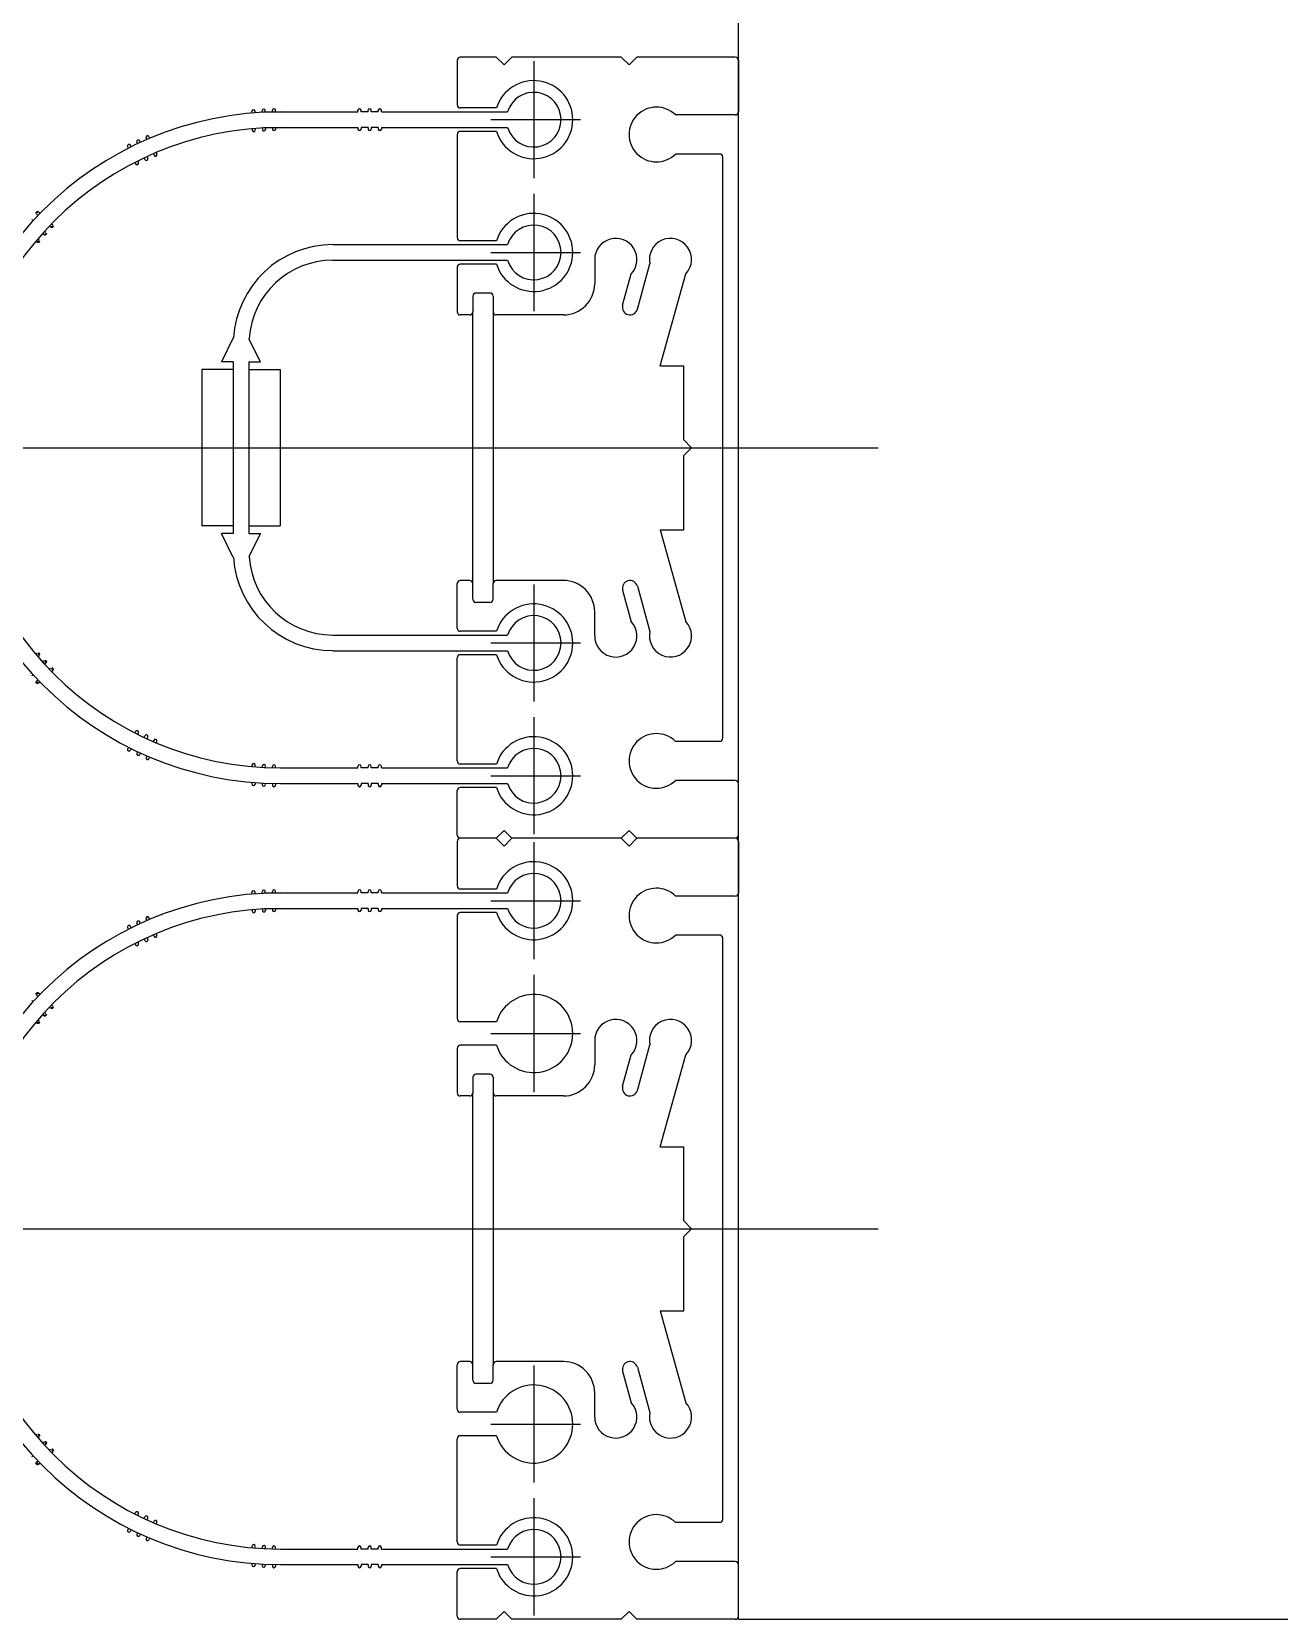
# Model space of a CAD drawing. Extents: x 152195838 to 160350639, y 364657247 to 370318102.
# Drawn here: x 157642446.9 to 157642526.7, y 364998025.4 to 364998127 of the extents above; entities that cross this region are included whole.
import ezdxf

# ---------------------------------------------------------------- set-up
doc = ezdxf.new("R2010")
doc.units = 0
doc.header["$MEASUREMENT"] = 0
doc.layers.get('0').update_dxf_attribs({"linetype": 'CONTINUOUS'})
doc.layers.add('XR-PLAN$0$자동도어', color=4, linetype='CONTINUOUS')

# ---------------------------------------------------------------- blocks, each defined once
blk = doc.blocks.new('XR-PLAN$0$AL')
for p, q in [((-0.2, 15.5), (-0.2, 17.8)), ((0, 18), (2.85, 18)), ((3.05, 15.48), (3.05, 17.8)), ((4.55, 15.48), (4.55, 17.8)), ((4.75, 18), (11.35, 18)), ((11.55, 15.48), (11.55, 17.8)), ((13.05, 15.48), (13.05, 17.8)), ((13.25, 18), (16.1, 18)), ((16.3, 17.2), (16.3, 17.8)), ((33.3, 17.2), (33.3, 17.8)), ((36.35, 18), (33.5, 18)), ((36.55, 15.48), (36.55, 17.8)), ((38.05, 15.48), (38.05, 17.8)), ((44.85, 18), (38.25, 18)), ((45.05, 15.48), (45.05, 17.8)), ((46.55, 15.48), (46.55, 17.8)), ((49.6, 18), (46.75, 18)), ((49.8, 15.5), (49.8, 17.8)), ((14.9, 15.9), (14.9, 16.8)), ((15.1, 17), (16.1, 17)), ((34.5, 17), (33.5, 17)), ((34.7, 15.9), (34.7, 16.8)), ((0.3, 15), (-0.2, 15.5)), ((15.1, 15.7), (16.1, 15.7)), ((16.3, 11.2), (16.3, 15.5)), ((33.3, 11.2), (33.3, 15.5)), ((34.5, 15.7), (33.5, 15.7)), ((49.3, 15), (49.8, 15.5)), ((0.3, 15), (-0.2, 14.5)), ((-0.2, 7.5), (-0.2, 14.5)), ((49.3, 15), (49.8, 14.5)), ((49.8, 7.5), (49.8, 14.5)), ((12.75, 9.2), (14.3, 9.2)), ((36.85, 9.2), (35.3, 9.2)), ((0.3, 7), (-0.2, 7.5)), ((15.68, 7.41), (13.66, 6.86)), ((33.92, 7.41), (35.94, 6.86)), ((49.3, 7), (49.8, 7.5)), ((0.3, 7), (-0.2, 6.5)), ((-0.2, 0.2), (-0.2, 6.5)), ((15.94, 6.47), (13.03, 5.67)), ((33.66, 6.47), (36.57, 5.67)), ((49.3, 7), (49.8, 6.5)), ((49.8, 0.2), (49.8, 6.5)), ((19.55, 5), (13.66, 3.36)), ((19.55, 5), (19.55, 3.5)), ((30.05, 5), (35.94, 3.36)), ((30.05, 5), (30.05, 3.5)), ((3.5, 0.2), (3.5, 4.03)), ((6, 1.2), (6, 4.03)), ((19.55, 3.5), (24.3, 3.5)), ((24.8, 3), (24.3, 3.5)), ((24.8, 3), (25.3, 3.5)), ((25.3, 3.5), (30.05, 3.5)), ((43.6, 1.2), (43.6, 4.03)), ((46.1, 0.2), (46.1, 4.03)), ((0, 0), (3.3, 0)), ((6.2, 1), (43.4, 1)), ((49.6, 0), (46.3, 0))]:
    blk.add_line(p, q)
for centre, radius, start, end in [((0, 17.8), 0.2, 90, 180), ((2.85, 17.8), 0.2, 0, 90), ((4.75, 17.8), 0.2, 90, 180), ((11.35, 17.8), 0.2, 0, 90), ((13.25, 17.8), 0.2, 90, 180), ((16.1, 17.8), 0.2, 0, 90), ((33.5, 17.8), 0.2, 90, 180), ((36.35, 17.8), 0.2, 0, 90), ((38.25, 17.8), 0.2, 90, 180), ((44.85, 17.8), 0.2, 0, 90), ((46.75, 17.8), 0.2, 90, 180), ((49.6, 17.8), 0.2, 0, 90), ((15.1, 16.8), 0.2, 90, 180), ((16.1, 17.2), 0.2, 270, 0), ((33.5, 17.2), 0.2, 180, 270), ((34.5, 16.8), 0.2, 0, 90), ((3.8, 13.1), 2.5, 107.4576, 72.5424), ((12.3, 13.1), 2.5, 107.4576, 72.5424), ((15.1, 15.9), 0.2, 180, 270), ((16.1, 15.5), 0.2, 360, 90), ((33.5, 15.5), 0.2, 90, 180), ((34.5, 15.9), 0.2, 270, 0), ((37.3, 13.1), 2.5, 107.4576, 72.5424), ((45.8, 13.1), 2.5, 107.4576, 72.5424), ((14.3, 11.2), 2, 270, 360), ((35.3, 11.2), 2, 180, 270), ((12.75, 7.85), 1.35, 90, 312.643), ((36.85, 7.85), 1.35, 227.357, 90), ((15.81, 6.94), 0.488, 285.3499, 105.3499), ((33.79, 6.94), 0.488, 74.6501, 254.6501), ((4.75, 5.25), 1.75, 315.5847, 224.4153), ((44.85, 5.25), 1.75, 315.5847, 224.4153), ((12.75, 4.35), 1.35, 78.1109, 312.643), ((36.85, 4.35), 1.35, 227.357, 101.8891), ((6.2, 1.2), 0.2, 180, 270), ((43.4, 1.2), 0.2, 270, 0), ((0, 0.2), 0.2, 180, 270), ((3.3, 0.2), 0.2, 270, 0), ((46.3, 0.2), 0.2, 180, 270), ((49.6, 0.2), 0.2, 270, 0)]:
    blk.add_arc(centre, radius, start, end)
blk = doc.blocks.new('sa9w7er')
at = {"layer": 'XR-PLAN$0$자동도어', "linetype": 'Continuous'}
for p, q in [((1987824.65, 837629.84), (1986585.38, 837629.84)), ((1987824.65, 837629.84), (1986585.38, 837629.84)), ((1987824.65, 837629.84), (1987824.65, 837504.84)), ((1987824.65, 837629.84), (1987824.65, 837504.84)), ((1987837.75, 837622.09), (1987837.75, 837629.59)), ((1987837.75, 837622.09), (1987837.75, 837629.59)), ((1987837.75, 837622.84), (1987837.75, 837628.84)), ((1987837.75, 837622.84), (1987837.75, 837628.84)), ((1987847.5, 837626.34), (1987847.5, 837626.44)), ((1987847.5, 837626.34), (1987847.5, 837626.44)), ((1987847.7, 837626.34), (1987847.7, 837626.44)), ((1987847.7, 837626.34), (1987847.7, 837626.44)), ((1987848.15, 837626.34), (1987848.15, 837626.44)), ((1987848.15, 837626.34), (1987848.15, 837626.44)), ((1987848.35, 837626.34), (1987848.35, 837626.44)), ((1987848.35, 837626.34), (1987848.35, 837626.44)), ((1987848.8, 837626.34), (1987848.8, 837626.44)), ((1987848.8, 837626.34), (1987848.8, 837626.44)), ((1987849, 837626.34), (1987849, 837626.44)), ((1987849, 837626.34), (1987849, 837626.44)), ((1987854.28, 837626.34), (1987854.28, 837626.44)), ((1987854.28, 837626.34), (1987854.28, 837626.44)), ((1987854.48, 837626.34), (1987854.48, 837626.44)), ((1987854.48, 837626.34), (1987854.48, 837626.44)), ((1987854.93, 837626.31), (1987854.93, 837626.41)), ((1987854.93, 837626.31), (1987854.93, 837626.41)), ((1987855.13, 837626.3), (1987855.13, 837626.4)), ((1987855.13, 837626.3), (1987855.13, 837626.4)), ((1987855.58, 837626.27), (1987855.59, 837626.37)), ((1987855.58, 837626.27), (1987855.59, 837626.37)), ((1987855.78, 837626.26), (1987855.79, 837626.36)), ((1987855.78, 837626.26), (1987855.79, 837626.36)), ((1987840.5, 837625.84), (1987834.75, 837625.84)), ((1987840.5, 837625.84), (1987834.75, 837625.84)), ((1987847.5, 837626.34), (1987839.43, 837626.34)), ((1987847.5, 837626.34), (1987839.43, 837626.34)), ((1987847.5, 837625.34), (1987839.43, 837625.34)), ((1987847.5, 837625.34), (1987839.43, 837625.34)), ((1987847.5, 837625.34), (1987847.5, 837625.24)), ((1987847.5, 837625.34), (1987847.5, 837625.24)), ((1987847.7, 837626.34), (1987848.15, 837626.34)), ((1987847.7, 837626.34), (1987848.15, 837626.34)), ((1987847.7, 837625.34), (1987848.15, 837625.34)), ((1987847.7, 837625.34), (1987847.7, 837625.24)), ((1987847.7, 837625.34), (1987848.15, 837625.34)), ((1987847.7, 837625.34), (1987847.7, 837625.24)), ((1987848.15, 837625.34), (1987848.15, 837625.24)), ((1987848.15, 837625.34), (1987848.15, 837625.24)), ((1987848.35, 837626.34), (1987848.8, 837626.34)), ((1987848.35, 837626.34), (1987848.8, 837626.34)), ((1987848.35, 837626.34), (1987848.8, 837626.34)), ((1987848.35, 837626.34), (1987848.8, 837626.34)), ((1987848.35, 837625.34), (1987848.8, 837625.34)), ((1987848.35, 837625.34), (1987848.35, 837625.24)), ((1987848.35, 837625.34), (1987848.8, 837625.34)), ((1987848.35, 837625.34), (1987848.35, 837625.24)), ((1987848.8, 837625.34), (1987848.8, 837625.24)), ((1987848.8, 837625.34), (1987848.8, 837625.24)), ((1987853.95, 837626.34), (1987849, 837626.34)), ((1987853.95, 837626.34), (1987849, 837626.34)), ((1987849, 837625.34), (1987849, 837625.24)), ((1987853.95, 837625.34), (1987849, 837625.34)), ((1987849, 837625.34), (1987849, 837625.24)), ((1987853.95, 837625.34), (1987849, 837625.34)), ((1987854.28, 837625.34), (1987854.28, 837625.24)), ((1987854.28, 837625.34), (1987854.28, 837625.24)), ((1987854.48, 837625.34), (1987854.48, 837625.24)), ((1987854.48, 837625.34), (1987854.48, 837625.24)), ((1987854.93, 837625.32), (1987854.92, 837625.22)), ((1987854.93, 837625.32), (1987854.92, 837625.22)), ((1987855.13, 837625.3), (1987855.12, 837625.2)), ((1987855.13, 837625.3), (1987855.12, 837625.2)), ((1987855.58, 837625.27), (1987855.57, 837625.17)), ((1987855.58, 837625.27), (1987855.57, 837625.17)), ((1987855.78, 837625.25), (1987855.77, 837625.15)), ((1987855.78, 837625.25), (1987855.77, 837625.15)), ((1987862.34, 837624.66), (1987862.38, 837624.75)), ((1987862.34, 837624.66), (1987862.38, 837624.75)), ((1987862.52, 837624.58), (1987862.56, 837624.67)), ((1987862.52, 837624.58), (1987862.56, 837624.67)), ((1987862.93, 837624.38), (1987862.97, 837624.47)), ((1987862.93, 837624.38), (1987862.97, 837624.47)), ((1987863.11, 837624.3), (1987863.15, 837624.39)), ((1987863.11, 837624.3), (1987863.15, 837624.39)), ((1987861.91, 837623.73), (1987861.87, 837623.64)), ((1987861.91, 837623.73), (1987861.87, 837623.64)), ((1987862.09, 837623.64), (1987862.05, 837623.55)), ((1987862.09, 837623.64), (1987862.05, 837623.55)), ((1987862.5, 837623.46), (1987862.46, 837623.37)), ((1987862.5, 837623.46), (1987862.46, 837623.37)), ((1987862.68, 837623.37), (1987862.64, 837623.28)), ((1987862.68, 837623.37), (1987862.64, 837623.28)), ((1987863.52, 837624.11), (1987863.56, 837624.2)), ((1987863.52, 837624.11), (1987863.56, 837624.2)), ((1987863.7, 837624.02), (1987863.74, 837624.11)), ((1987863.7, 837624.02), (1987863.74, 837624.11)), ((1987863.09, 837623.19), (1987863.05, 837623.09)), ((1987863.09, 837623.19), (1987863.05, 837623.09)), ((1987863.27, 837623.1), (1987863.23, 837623.01)), ((1987863.27, 837623.1), (1987863.23, 837623.01)), ((1987837.75, 837613.59), (1987837.75, 837621.09)), ((1987837.75, 837613.59), (1987837.75, 837621.09)), ((1987837.75, 837614.34), (1987837.75, 837620.34)), ((1987837.75, 837614.34), (1987837.75, 837620.34)), ((1987869.37, 837619.86), (1987869.44, 837619.92)), ((1987869.37, 837619.86), (1987869.44, 837619.92)), ((1987869.5, 837619.71), (1987869.58, 837619.78)), ((1987869.5, 837619.71), (1987869.58, 837619.78)), ((1987869.8, 837619.37), (1987869.88, 837619.44)), ((1987869.8, 837619.37), (1987869.88, 837619.44)), ((1987868.61, 837619.17), (1987868.53, 837619.1)), ((1987868.61, 837619.17), (1987868.53, 837619.1)), ((1987868.74, 837619.02), (1987868.67, 837618.95)), ((1987868.74, 837619.02), (1987868.67, 837618.95)), ((1987869.05, 837618.69), (1987868.97, 837618.62)), ((1987869.05, 837618.69), (1987868.97, 837618.62)), ((1987869.18, 837618.54), (1987869.11, 837618.47)), ((1987869.18, 837618.54), (1987869.11, 837618.47)), ((1987840.5, 837617.34), (1987834.75, 837617.34)), ((1987840.5, 837617.34), (1987834.75, 837617.34)), ((1987869.49, 837618.21), (1987869.41, 837618.14)), ((1987869.49, 837618.21), (1987869.41, 837618.14)), ((1987869.62, 837618.06), (1987869.55, 837617.99)), ((1987869.62, 837618.06), (1987869.55, 837617.99)), ((1987840.35, 837596.14), (1987840.35, 837613.54)), ((1987840.35, 837596.14), (1987840.35, 837613.54)), ((1987841.65, 837613.54), (1987841.65, 837596.14)), ((1987841.65, 837613.54), (1987841.65, 837596.14)), ((1987878.4, 837604.84), (1987815.71, 837604.84)), ((1987878.4, 837604.84), (1987815.71, 837604.84)), ((1987837.75, 837588.59), (1987837.75, 837596.09)), ((1987837.75, 837588.59), (1987837.75, 837596.09)), ((1987837.75, 837589.34), (1987837.75, 837595.34)), ((1987837.75, 837589.34), (1987837.75, 837595.34)), ((1987840.5, 837592.34), (1987834.75, 837592.34)), ((1987840.5, 837592.34), (1987834.75, 837592.34)), ((1987869.05, 837590.99), (1987868.97, 837591.05)), ((1987869.05, 837590.99), (1987868.97, 837591.05)), ((1987869.18, 837591.13), (1987869.11, 837591.2)), ((1987869.18, 837591.13), (1987869.11, 837591.2)), ((1987869.49, 837591.47), (1987869.41, 837591.53)), ((1987869.49, 837591.47), (1987869.41, 837591.53)), ((1987869.62, 837591.61), (1987869.55, 837591.68)), ((1987869.62, 837591.61), (1987869.55, 837591.68)), ((1987868.61, 837590.51), (1987868.53, 837590.58)), ((1987868.61, 837590.51), (1987868.53, 837590.58)), ((1987868.74, 837590.66), (1987868.67, 837590.72)), ((1987868.74, 837590.66), (1987868.67, 837590.72)), ((1987869.37, 837589.82), (1987869.44, 837589.75)), ((1987869.37, 837589.82), (1987869.44, 837589.75)), ((1987869.5, 837589.97), (1987869.58, 837589.9)), ((1987869.5, 837589.97), (1987869.58, 837589.9)), ((1987869.8, 837590.3), (1987869.88, 837590.23)), ((1987869.8, 837590.3), (1987869.88, 837590.23)), ((1987837.75, 837580.09), (1987837.75, 837587.59)), ((1987837.75, 837580.09), (1987837.75, 837587.59)), ((1987837.75, 837580.84), (1987837.75, 837586.84)), ((1987837.75, 837580.84), (1987837.75, 837586.84)), ((1987861.91, 837585.95), (1987861.87, 837586.04)), ((1987861.91, 837585.95), (1987861.87, 837586.04)), ((1987862.09, 837586.03), (1987862.05, 837586.12)), ((1987862.09, 837586.03), (1987862.05, 837586.12)), ((1987862.5, 837586.22), (1987862.46, 837586.31)), ((1987862.5, 837586.22), (1987862.46, 837586.31)), ((1987862.68, 837586.3), (1987862.64, 837586.39)), ((1987862.68, 837586.3), (1987862.64, 837586.39)), ((1987863.09, 837586.49), (1987863.05, 837586.58)), ((1987863.09, 837586.49), (1987863.05, 837586.58)), ((1987863.27, 837586.57), (1987863.23, 837586.66)), ((1987863.27, 837586.57), (1987863.23, 837586.66)), ((1987862.34, 837585.01), (1987862.38, 837584.92)), ((1987862.34, 837585.01), (1987862.38, 837584.92)), ((1987862.52, 837585.1), (1987862.56, 837585.01)), ((1987862.52, 837585.1), (1987862.56, 837585.01)), ((1987862.93, 837585.29), (1987862.97, 837585.2)), ((1987862.93, 837585.29), (1987862.97, 837585.2)), ((1987863.11, 837585.37), (1987863.15, 837585.28)), ((1987863.11, 837585.37), (1987863.15, 837585.28)), ((1987863.52, 837585.57), (1987863.56, 837585.48)), ((1987863.52, 837585.57), (1987863.56, 837585.48)), ((1987863.7, 837585.65), (1987863.74, 837585.56)), ((1987863.7, 837585.65), (1987863.74, 837585.56)), ((1987840.5, 837583.84), (1987834.75, 837583.84)), ((1987840.5, 837583.84), (1987834.75, 837583.84)), ((1987847.5, 837584.34), (1987839.43, 837584.34)), ((1987847.5, 837584.34), (1987839.43, 837584.34)), ((1987847.5, 837584.34), (1987847.5, 837584.44)), ((1987847.5, 837584.34), (1987847.5, 837584.44)), ((1987847.7, 837584.34), (1987847.7, 837584.44)), ((1987847.7, 837584.34), (1987847.7, 837584.44)), ((1987847.7, 837584.34), (1987848.15, 837584.34)), ((1987847.7, 837584.34), (1987848.15, 837584.34)), ((1987848.15, 837584.34), (1987848.15, 837584.44)), ((1987848.15, 837584.34), (1987848.15, 837584.44)), ((1987848.35, 837584.34), (1987848.35, 837584.44)), ((1987848.35, 837584.34), (1987848.35, 837584.44)), ((1987848.35, 837584.34), (1987848.8, 837584.34)), ((1987848.35, 837584.34), (1987848.8, 837584.34)), ((1987848.8, 837584.34), (1987848.8, 837584.44)), ((1987848.8, 837584.34), (1987848.8, 837584.44)), ((1987849, 837584.34), (1987849, 837584.44)), ((1987849, 837584.34), (1987849, 837584.44)), ((1987855.05, 837584.34), (1987849, 837584.34)), ((1987855.05, 837584.34), (1987849, 837584.34)), ((1987854.28, 837584.34), (1987854.28, 837584.44)), ((1987854.28, 837584.34), (1987854.28, 837584.44)), ((1987854.48, 837584.34), (1987854.48, 837584.44)), ((1987854.48, 837584.34), (1987854.48, 837584.44)), ((1987854.93, 837584.36), (1987854.92, 837584.46)), ((1987854.93, 837584.36), (1987854.92, 837584.46)), ((1987855.13, 837584.37), (1987855.12, 837584.47)), ((1987855.13, 837584.37), (1987855.12, 837584.47)), ((1987855.58, 837584.4), (1987855.57, 837584.5)), ((1987855.58, 837584.4), (1987855.57, 837584.5)), ((1987855.78, 837584.42), (1987855.77, 837584.52)), ((1987855.78, 837584.42), (1987855.77, 837584.52)), ((1987847.5, 837583.34), (1987839.43, 837583.34)), ((1987847.5, 837583.34), (1987839.43, 837583.34)), ((1987847.5, 837583.34), (1987847.5, 837583.24)), ((1987847.5, 837583.34), (1987847.5, 837583.24)), ((1987847.7, 837583.34), (1987848.15, 837583.34)), ((1987847.7, 837583.34), (1987847.7, 837583.24)), ((1987847.7, 837583.34), (1987848.15, 837583.34)), ((1987847.7, 837583.34), (1987847.7, 837583.24)), ((1987848.15, 837583.34), (1987848.15, 837583.24)), ((1987848.15, 837583.34), (1987848.15, 837583.24)), ((1987848.35, 837583.34), (1987848.8, 837583.34)), ((1987848.35, 837583.34), (1987848.8, 837583.34)), ((1987848.35, 837583.34), (1987848.35, 837583.24)), ((1987848.35, 837583.34), (1987848.8, 837583.34)), ((1987848.35, 837583.34), (1987848.8, 837583.34)), ((1987848.35, 837583.34), (1987848.35, 837583.24)), ((1987848.8, 837583.34), (1987848.8, 837583.24)), ((1987848.8, 837583.34), (1987848.8, 837583.24)), ((1987855.05, 837583.34), (1987849, 837583.34)), ((1987849, 837583.34), (1987849, 837583.24)), ((1987855.05, 837583.34), (1987849, 837583.34)), ((1987849, 837583.34), (1987849, 837583.24)), ((1987854.28, 837583.34), (1987854.28, 837583.24)), ((1987854.28, 837583.34), (1987854.28, 837583.24)), ((1987854.48, 837583.34), (1987854.48, 837583.24)), ((1987854.48, 837583.34), (1987854.48, 837583.24)), ((1987854.93, 837583.36), (1987854.93, 837583.26)), ((1987854.93, 837583.36), (1987854.93, 837583.26)), ((1987855.13, 837583.37), (1987855.13, 837583.27)), ((1987855.13, 837583.37), (1987855.13, 837583.27)), ((1987855.58, 837583.4), (1987855.59, 837583.3)), ((1987855.58, 837583.4), (1987855.59, 837583.3)), ((1987855.78, 837583.41), (1987855.79, 837583.31)), ((1987855.78, 837583.41), (1987855.79, 837583.31)), ((1987837.75, 837572.09), (1987837.75, 837579.59)), ((1987837.75, 837572.09), (1987837.75, 837579.59)), ((1987837.75, 837572.84), (1987837.75, 837578.84)), ((1987837.75, 837572.84), (1987837.75, 837578.84)), ((1987840.5, 837575.84), (1987834.75, 837575.84)), ((1987840.5, 837575.84), (1987834.75, 837575.84)), ((1987847.5, 837576.34), (1987839.43, 837576.34)), ((1987847.5, 837576.34), (1987839.43, 837576.34)), ((1987847.5, 837576.34), (1987847.5, 837576.44)), ((1987847.5, 837576.34), (1987847.5, 837576.44)), ((1987847.7, 837576.34), (1987847.7, 837576.44)), ((1987847.7, 837576.34), (1987847.7, 837576.44)), ((1987847.7, 837576.34), (1987848.15, 837576.34)), ((1987847.7, 837576.34), (1987848.15, 837576.34)), ((1987848.15, 837576.34), (1987848.15, 837576.44)), ((1987848.15, 837576.34), (1987848.15, 837576.44)), ((1987848.35, 837576.34), (1987848.35, 837576.44)), ((1987848.35, 837576.34), (1987848.35, 837576.44)), ((1987848.35, 837576.34), (1987848.8, 837576.34)), ((1987848.35, 837576.34), (1987848.8, 837576.34)), ((1987848.35, 837576.34), (1987848.8, 837576.34)), ((1987848.35, 837576.34), (1987848.8, 837576.34)), ((1987848.8, 837576.34), (1987848.8, 837576.44)), ((1987848.8, 837576.34), (1987848.8, 837576.44)), ((1987849, 837576.34), (1987849, 837576.44)), ((1987849, 837576.34), (1987849, 837576.44)), ((1987853.95, 837576.34), (1987849, 837576.34)), ((1987853.95, 837576.34), (1987849, 837576.34)), ((1987854.28, 837576.34), (1987854.28, 837576.44)), ((1987854.28, 837576.34), (1987854.28, 837576.44)), ((1987854.48, 837576.34), (1987854.48, 837576.44)), ((1987854.48, 837576.34), (1987854.48, 837576.44)), ((1987854.93, 837576.31), (1987854.93, 837576.41)), ((1987854.93, 837576.31), (1987854.93, 837576.41)), ((1987855.13, 837576.3), (1987855.13, 837576.4)), ((1987855.13, 837576.3), (1987855.13, 837576.4)), ((1987855.58, 837576.27), (1987855.59, 837576.37)), ((1987855.58, 837576.27), (1987855.59, 837576.37)), ((1987855.78, 837576.26), (1987855.79, 837576.36)), ((1987855.78, 837576.26), (1987855.79, 837576.36)), ((1987847.5, 837575.34), (1987839.43, 837575.34)), ((1987847.5, 837575.34), (1987839.43, 837575.34)), ((1987847.5, 837575.34), (1987847.5, 837575.24)), ((1987847.5, 837575.34), (1987847.5, 837575.24)), ((1987847.7, 837575.34), (1987848.15, 837575.34)), ((1987847.7, 837575.34), (1987847.7, 837575.24)), ((1987847.7, 837575.34), (1987848.15, 837575.34)), ((1987847.7, 837575.34), (1987847.7, 837575.24)), ((1987848.15, 837575.34), (1987848.15, 837575.24)), ((1987848.15, 837575.34), (1987848.15, 837575.24)), ((1987848.35, 837575.34), (1987848.8, 837575.34)), ((1987848.35, 837575.34), (1987848.35, 837575.24)), ((1987848.35, 837575.34), (1987848.8, 837575.34)), ((1987848.35, 837575.34), (1987848.35, 837575.24)), ((1987848.8, 837575.34), (1987848.8, 837575.24)), ((1987848.8, 837575.34), (1987848.8, 837575.24)), ((1987849, 837575.34), (1987849, 837575.24)), ((1987853.95, 837575.34), (1987849, 837575.34)), ((1987849, 837575.34), (1987849, 837575.24)), ((1987853.95, 837575.34), (1987849, 837575.34)), ((1987854.28, 837575.34), (1987854.28, 837575.24)), ((1987854.28, 837575.34), (1987854.28, 837575.24)), ((1987854.48, 837575.34), (1987854.48, 837575.24)), ((1987854.48, 837575.34), (1987854.48, 837575.24)), ((1987854.93, 837575.32), (1987854.92, 837575.22)), ((1987854.93, 837575.32), (1987854.92, 837575.22)), ((1987855.13, 837575.3), (1987855.12, 837575.2)), ((1987855.13, 837575.3), (1987855.12, 837575.2)), ((1987855.58, 837575.27), (1987855.57, 837575.17)), ((1987855.58, 837575.27), (1987855.57, 837575.17)), ((1987855.78, 837575.25), (1987855.77, 837575.15)), ((1987855.78, 837575.25), (1987855.77, 837575.15)), ((1987862.34, 837574.66), (1987862.38, 837574.75)), ((1987862.34, 837574.66), (1987862.38, 837574.75)), ((1987862.52, 837574.58), (1987862.56, 837574.67)), ((1987862.52, 837574.58), (1987862.56, 837574.67)), ((1987861.91, 837573.73), (1987861.87, 837573.64)), ((1987861.91, 837573.73), (1987861.87, 837573.64)), ((1987862.09, 837573.64), (1987862.05, 837573.55)), ((1987862.09, 837573.64), (1987862.05, 837573.55)), ((1987862.93, 837574.38), (1987862.97, 837574.47)), ((1987862.93, 837574.38), (1987862.97, 837574.47)), ((1987863.11, 837574.3), (1987863.15, 837574.39)), ((1987863.11, 837574.3), (1987863.15, 837574.39)), ((1987863.52, 837574.11), (1987863.56, 837574.2)), ((1987863.52, 837574.11), (1987863.56, 837574.2)), ((1987863.7, 837574.02), (1987863.74, 837574.11)), ((1987863.7, 837574.02), (1987863.74, 837574.11)), ((1987862.5, 837573.46), (1987862.46, 837573.37)), ((1987862.5, 837573.46), (1987862.46, 837573.37)), ((1987862.68, 837573.37), (1987862.64, 837573.28)), ((1987862.68, 837573.37), (1987862.64, 837573.28)), ((1987863.09, 837573.19), (1987863.05, 837573.09)), ((1987863.09, 837573.19), (1987863.05, 837573.09)), ((1987863.27, 837573.1), (1987863.23, 837573.01)), ((1987863.27, 837573.1), (1987863.23, 837573.01)), ((1987837.75, 837563.59), (1987837.75, 837571.09)), ((1987837.75, 837563.59), (1987837.75, 837571.09)), ((1987837.75, 837564.34), (1987837.75, 837570.34)), ((1987837.75, 837564.34), (1987837.75, 837570.34)), ((1987869.37, 837569.86), (1987869.44, 837569.92)), ((1987869.37, 837569.86), (1987869.44, 837569.92)), ((1987869.5, 837569.71), (1987869.58, 837569.78)), ((1987869.5, 837569.71), (1987869.58, 837569.78)), ((1987869.8, 837569.37), (1987869.88, 837569.44)), ((1987869.8, 837569.37), (1987869.88, 837569.44)), ((1987868.61, 837569.17), (1987868.53, 837569.1)), ((1987868.61, 837569.17), (1987868.53, 837569.1)), ((1987868.74, 837569.02), (1987868.67, 837568.95)), ((1987868.74, 837569.02), (1987868.67, 837568.95)), ((1987869.05, 837568.69), (1987868.97, 837568.62)), ((1987869.05, 837568.69), (1987868.97, 837568.62)), ((1987869.18, 837568.54), (1987869.11, 837568.47)), ((1987869.18, 837568.54), (1987869.11, 837568.47)), ((1987850.61, 837567.84), (1987839.43, 837567.84)), ((1987850.61, 837567.84), (1987839.43, 837567.84)), ((1987869.49, 837568.21), (1987869.41, 837568.14)), ((1987869.49, 837568.21), (1987869.41, 837568.14)), ((1987869.62, 837568.06), (1987869.55, 837567.99)), ((1987869.62, 837568.06), (1987869.55, 837567.99)), ((1987840.5, 837567.34), (1987834.75, 837567.34)), ((1987840.5, 837567.34), (1987834.75, 837567.34)), ((1987850.61, 837566.84), (1987839.43, 837566.84)), ((1987850.61, 837566.84), (1987839.43, 837566.84)), ((1987840.35, 837546.14), (1987840.35, 837563.54)), ((1987840.35, 837546.14), (1987840.35, 837563.54)), ((1987841.65, 837563.54), (1987841.65, 837546.14)), ((1987841.65, 837563.54), (1987841.65, 837546.14)), ((1987855.24, 837560.34), (1987855.98, 837561.81)), ((1987855.24, 837560.34), (1987855.98, 837561.81)), ((1987856.98, 837561.86), (1987857.74, 837560.34)), ((1987856.98, 837561.86), (1987857.74, 837560.34)), ((1987855.99, 837560.34), (1987855.24, 837560.34)), ((1987855.99, 837560.34), (1987855.24, 837560.34)), ((1987855.99, 837549.34), (1987855.99, 837560.34)), ((1987855.99, 837549.34), (1987855.99, 837560.34)), ((1987856.99, 837560.34), (1987857.74, 837560.34)), ((1987856.99, 837549.34), (1987856.99, 837560.34)), ((1987856.99, 837560.34), (1987857.74, 837560.34)), ((1987856.99, 837549.34), (1987856.99, 837560.34)), ((1987855.99, 837559.84), (1987853.99, 837559.84)), ((1987853.99, 837549.84), (1987853.99, 837559.84)), ((1987855.99, 837559.84), (1987853.99, 837559.84)), ((1987853.99, 837549.84), (1987853.99, 837559.84)), ((1987856.99, 837559.84), (1987858.99, 837559.84)), ((1987856.99, 837559.84), (1987858.99, 837559.84)), ((1987858.99, 837549.84), (1987858.99, 837559.84)), ((1987858.99, 837549.84), (1987858.99, 837559.84)), ((1987878.4, 837554.84), (1987815.71, 837554.84)), ((1987878.4, 837554.84), (1987815.71, 837554.84)), ((1987859.54, 837554.84), (1987853.39, 837554.84)), ((1987859.54, 837554.84), (1987853.39, 837554.84)), ((1987855.99, 837549.84), (1987853.99, 837549.84)), ((1987855.99, 837549.84), (1987853.99, 837549.84)), ((1987855.99, 837549.34), (1987855.24, 837549.34)), ((1987855.24, 837549.34), (1987855.98, 837547.86)), ((1987855.99, 837549.34), (1987855.24, 837549.34)), ((1987855.24, 837549.34), (1987855.98, 837547.86)), ((1987856.98, 837547.81), (1987857.74, 837549.34)), ((1987856.98, 837547.81), (1987857.74, 837549.34)), ((1987856.99, 837549.84), (1987858.99, 837549.84)), ((1987856.99, 837549.84), (1987858.99, 837549.84)), ((1987856.99, 837549.34), (1987857.74, 837549.34)), ((1987856.99, 837549.34), (1987857.74, 837549.34)), ((1987837.75, 837538.59), (1987837.75, 837546.09)), ((1987837.75, 837538.59), (1987837.75, 837546.09)), ((1987837.75, 837539.34), (1987837.75, 837545.34)), ((1987837.75, 837539.34), (1987837.75, 837545.34)), ((1987840.5, 837542.34), (1987834.75, 837542.34)), ((1987840.5, 837542.34), (1987834.75, 837542.34)), ((1987850.61, 837542.84), (1987839.43, 837542.84)), ((1987850.61, 837542.84), (1987839.43, 837542.84)), ((1987850.61, 837541.84), (1987839.43, 837541.84)), ((1987850.61, 837541.84), (1987839.43, 837541.84)), ((1987869.05, 837540.99), (1987868.97, 837541.05)), ((1987869.05, 837540.99), (1987868.97, 837541.05)), ((1987869.18, 837541.13), (1987869.11, 837541.2)), ((1987869.18, 837541.13), (1987869.11, 837541.2)), ((1987869.49, 837541.47), (1987869.41, 837541.53)), ((1987869.49, 837541.47), (1987869.41, 837541.53)), ((1987869.62, 837541.61), (1987869.55, 837541.68)), ((1987869.62, 837541.61), (1987869.55, 837541.68)), ((1987868.61, 837540.51), (1987868.53, 837540.58)), ((1987868.61, 837540.51), (1987868.53, 837540.58)), ((1987868.74, 837540.66), (1987868.67, 837540.72)), ((1987868.74, 837540.66), (1987868.67, 837540.72)), ((1987869.8, 837540.3), (1987869.88, 837540.23)), ((1987869.8, 837540.3), (1987869.88, 837540.23)), ((1987869.37, 837539.82), (1987869.44, 837539.75)), ((1987869.37, 837539.82), (1987869.44, 837539.75)), ((1987869.5, 837539.97), (1987869.58, 837539.9)), ((1987869.5, 837539.97), (1987869.58, 837539.9)), ((1987837.75, 837530.09), (1987837.75, 837537.59)), ((1987837.75, 837530.09), (1987837.75, 837537.59)), ((1987837.75, 837530.84), (1987837.75, 837536.84)), ((1987837.75, 837530.84), (1987837.75, 837536.84)), ((1987861.91, 837535.95), (1987861.87, 837536.04)), ((1987861.91, 837535.95), (1987861.87, 837536.04)), ((1987862.09, 837536.03), (1987862.05, 837536.12)), ((1987862.09, 837536.03), (1987862.05, 837536.12)), ((1987862.5, 837536.22), (1987862.46, 837536.31)), ((1987862.5, 837536.22), (1987862.46, 837536.31)), ((1987862.68, 837536.3), (1987862.64, 837536.39)), ((1987862.68, 837536.3), (1987862.64, 837536.39)), ((1987863.09, 837536.49), (1987863.05, 837536.58)), ((1987863.09, 837536.49), (1987863.05, 837536.58)), ((1987863.27, 837536.57), (1987863.23, 837536.66)), ((1987863.27, 837536.57), (1987863.23, 837536.66)), ((1987862.34, 837535.01), (1987862.38, 837534.92)), ((1987862.34, 837535.01), (1987862.38, 837534.92)), ((1987862.52, 837535.1), (1987862.56, 837535.01)), ((1987862.52, 837535.1), (1987862.56, 837535.01)), ((1987862.93, 837535.29), (1987862.97, 837535.2)), ((1987862.93, 837535.29), (1987862.97, 837535.2)), ((1987863.11, 837535.37), (1987863.15, 837535.28)), ((1987863.11, 837535.37), (1987863.15, 837535.28)), ((1987863.52, 837535.57), (1987863.56, 837535.48)), ((1987863.52, 837535.57), (1987863.56, 837535.48)), ((1987863.7, 837535.65), (1987863.74, 837535.56)), ((1987863.7, 837535.65), (1987863.74, 837535.56)), ((1987847.5, 837534.34), (1987839.43, 837534.34)), ((1987847.5, 837534.34), (1987839.43, 837534.34)), ((1987847.5, 837534.34), (1987847.5, 837534.44)), ((1987847.5, 837534.34), (1987847.5, 837534.44)), ((1987847.7, 837534.34), (1987847.7, 837534.44)), ((1987847.7, 837534.34), (1987847.7, 837534.44)), ((1987847.7, 837534.34), (1987848.15, 837534.34)), ((1987847.7, 837534.34), (1987848.15, 837534.34)), ((1987848.15, 837534.34), (1987848.15, 837534.44)), ((1987848.15, 837534.34), (1987848.15, 837534.44)), ((1987848.35, 837534.34), (1987848.35, 837534.44)), ((1987848.35, 837534.34), (1987848.35, 837534.44)), ((1987848.35, 837534.34), (1987848.8, 837534.34)), ((1987848.35, 837534.34), (1987848.8, 837534.34)), ((1987848.8, 837534.34), (1987848.8, 837534.44)), ((1987848.8, 837534.34), (1987848.8, 837534.44)), ((1987849, 837534.34), (1987849, 837534.44)), ((1987849, 837534.34), (1987849, 837534.44)), ((1987855.05, 837534.34), (1987849, 837534.34)), ((1987855.05, 837534.34), (1987849, 837534.34)), ((1987854.28, 837534.34), (1987854.28, 837534.44)), ((1987854.28, 837534.34), (1987854.28, 837534.44)), ((1987854.48, 837534.34), (1987854.48, 837534.44)), ((1987854.48, 837534.34), (1987854.48, 837534.44)), ((1987854.93, 837534.36), (1987854.92, 837534.46)), ((1987854.93, 837534.36), (1987854.92, 837534.46)), ((1987855.13, 837534.37), (1987855.12, 837534.47)), ((1987855.13, 837534.37), (1987855.12, 837534.47)), ((1987855.58, 837534.4), (1987855.57, 837534.5)), ((1987855.58, 837534.4), (1987855.57, 837534.5)), ((1987855.78, 837534.42), (1987855.77, 837534.52)), ((1987855.78, 837534.42), (1987855.77, 837534.52)), ((1987840.5, 837533.84), (1987834.75, 837533.84)), ((1987840.5, 837533.84), (1987834.75, 837533.84)), ((1987847.5, 837533.34), (1987839.43, 837533.34)), ((1987847.5, 837533.34), (1987839.43, 837533.34)), ((1987847.5, 837533.34), (1987847.5, 837533.24)), ((1987847.5, 837533.34), (1987847.5, 837533.24)), ((1987847.7, 837533.34), (1987848.15, 837533.34)), ((1987847.7, 837533.34), (1987847.7, 837533.24)), ((1987847.7, 837533.34), (1987848.15, 837533.34)), ((1987847.7, 837533.34), (1987847.7, 837533.24)), ((1987848.15, 837533.34), (1987848.15, 837533.24)), ((1987848.15, 837533.34), (1987848.15, 837533.24)), ((1987848.35, 837533.34), (1987848.8, 837533.34)), ((1987848.35, 837533.34), (1987848.8, 837533.34)), ((1987848.35, 837533.34), (1987848.35, 837533.24)), ((1987848.35, 837533.34), (1987848.8, 837533.34)), ((1987848.35, 837533.34), (1987848.8, 837533.34)), ((1987848.35, 837533.34), (1987848.35, 837533.24)), ((1987848.8, 837533.34), (1987848.8, 837533.24)), ((1987848.8, 837533.34), (1987848.8, 837533.24)), ((1987855.05, 837533.34), (1987849, 837533.34)), ((1987849, 837533.34), (1987849, 837533.24)), ((1987855.05, 837533.34), (1987849, 837533.34)), ((1987849, 837533.34), (1987849, 837533.24)), ((1987854.28, 837533.34), (1987854.28, 837533.24)), ((1987854.28, 837533.34), (1987854.28, 837533.24)), ((1987854.48, 837533.34), (1987854.48, 837533.24)), ((1987854.48, 837533.34), (1987854.48, 837533.24)), ((1987854.93, 837533.36), (1987854.93, 837533.26)), ((1987854.93, 837533.36), (1987854.93, 837533.26)), ((1987855.13, 837533.37), (1987855.13, 837533.27)), ((1987855.13, 837533.37), (1987855.13, 837533.27)), ((1987855.58, 837533.4), (1987855.59, 837533.3)), ((1987855.58, 837533.4), (1987855.59, 837533.3)), ((1987855.78, 837533.41), (1987855.79, 837533.31)), ((1987855.78, 837533.41), (1987855.79, 837533.31))]:
    blk.add_line(p, q, dxfattribs=at)
for centre, radius, start, end in [((1987837.75, 837625.84), 1.75, 16.6015, 343.3985), ((1987837.75, 837625.84), 1.75, 16.6015, 343.3985), ((1987847.6, 837626.44), 0.1, 0, 180), ((1987847.6, 837626.44), 0.1, 0, 180), ((1987848.25, 837626.44), 0.1, 0, 180), ((1987848.25, 837626.44), 0.1, 0, 180), ((1987848.9, 837626.44), 0.1, 0, 180), ((1987848.9, 837626.44), 0.1, 0, 180), ((1987854.38, 837626.44), 0.1, 0, 180), ((1987854.38, 837626.44), 0.1, 0, 180), ((1987855.03, 837626.41), 0.1, 357.1179, 177.1179), ((1987855.03, 837626.41), 0.1, 357.1179, 177.1179), ((1987855.69, 837626.37), 0.1, 355.8136, 175.8136), ((1987855.69, 837626.37), 0.1, 355.8136, 175.8136), ((1987853.95, 837604.84), 21.5, 270, 90), ((1987853.95, 837604.84), 21.5, 270, 90), ((1987853.95, 837604.84), 20.5, 270, 90), ((1987853.95, 837604.84), 20.5, 270, 90), ((1987847.6, 837625.24), 0.1, 180, 0), ((1987847.6, 837625.24), 0.1, 180, 0), ((1987848.25, 837625.24), 0.1, 180, 0), ((1987848.25, 837625.24), 0.1, 180, 0), ((1987848.9, 837625.24), 0.1, 180, 0), ((1987848.9, 837625.24), 0.1, 180, 0), ((1987854.38, 837625.24), 0.1, 180, 0), ((1987854.38, 837625.24), 0.1, 180, 0), ((1987855.02, 837625.21), 0.1, 175.914, 355.914), ((1987855.02, 837625.21), 0.1, 175.914, 355.914), ((1987855.67, 837625.16), 0.1, 175.0028, 355.0028), ((1987855.67, 837625.16), 0.1, 175.0028, 355.0028), ((1987862.47, 837624.71), 0.1, 334.8214, 154.8214), ((1987862.47, 837624.71), 0.1, 334.8214, 154.8214), ((1987863.06, 837624.43), 0.1, 334.8214, 154.8214), ((1987863.06, 837624.43), 0.1, 334.8214, 154.8214), ((1987861.96, 837623.6), 0.1, 155.2915, 335.2915), ((1987861.96, 837623.6), 0.1, 155.2915, 335.2915), ((1987862.55, 837623.32), 0.1, 155.2915, 335.2915), ((1987862.55, 837623.32), 0.1, 155.2915, 335.2915), ((1987863.65, 837624.16), 0.1, 334.8214, 154.8214), ((1987863.65, 837624.16), 0.1, 334.8214, 154.8214), ((1987863.14, 837623.05), 0.1, 155.2915, 335.2915), ((1987863.14, 837623.05), 0.1, 155.2915, 335.2915), ((1987869.51, 837619.85), 0.1, 311.9618, 131.9618), ((1987869.51, 837619.85), 0.1, 311.9618, 131.9618), ((1987868.6, 837619.02), 0.1, 132.5335, 312.5335), ((1987868.6, 837619.02), 0.1, 132.5335, 312.5335), ((1987869.04, 837618.55), 0.1, 132.5335, 312.5335), ((1987869.04, 837618.55), 0.1, 132.5335, 312.5335), ((1987869.48, 837618.07), 0.1, 132.5335, 312.5335), ((1987869.48, 837618.07), 0.1, 132.5335, 312.5335), ((1987869.04, 837591.13), 0.1, 47.4665, 227.4665), ((1987869.04, 837591.13), 0.1, 47.4665, 227.4665), ((1987869.48, 837591.61), 0.1, 47.4665, 227.4665), ((1987869.48, 837591.61), 0.1, 47.4665, 227.4665), ((1987868.6, 837590.65), 0.1, 47.4665, 227.4665), ((1987868.6, 837590.65), 0.1, 47.4665, 227.4665), ((1987869.51, 837589.82), 0.1, 228.0382, 48.0382), ((1987869.51, 837589.82), 0.1, 228.0382, 48.0382), ((1987863.14, 837586.62), 0.1, 24.7085, 204.7085), ((1987863.14, 837586.62), 0.1, 24.7085, 204.7085), ((1987861.96, 837586.08), 0.1, 24.7085, 204.7085), ((1987861.96, 837586.08), 0.1, 24.7085, 204.7085), ((1987862.55, 837586.35), 0.1, 24.7085, 204.7085), ((1987862.55, 837586.35), 0.1, 24.7085, 204.7085), ((1987837.75, 837583.84), 1.75, 16.6015, 343.3985), ((1987837.75, 837583.84), 1.75, 16.6015, 343.3985), ((1987862.47, 837584.97), 0.1, 205.1786, 25.1786), ((1987862.47, 837584.97), 0.1, 205.1786, 25.1786), ((1987863.06, 837585.24), 0.1, 205.1786, 25.1786), ((1987863.06, 837585.24), 0.1, 205.1786, 25.1786), ((1987863.65, 837585.52), 0.1, 205.1786, 25.1786), ((1987863.65, 837585.52), 0.1, 205.1786, 25.1786), ((1987847.6, 837584.44), 0.1, 0, 180), ((1987847.6, 837584.44), 0.1, 0, 180), ((1987848.25, 837584.44), 0.1, 0, 180), ((1987848.25, 837584.44), 0.1, 0, 180), ((1987848.9, 837584.44), 0.1, 0, 180), ((1987848.9, 837584.44), 0.1, 0, 180), ((1987854.38, 837584.44), 0.1, 0, 180), ((1987854.38, 837584.44), 0.1, 0, 180), ((1987855.02, 837584.46), 0.1, 4.086, 184.086), ((1987855.02, 837584.46), 0.1, 4.086, 184.086), ((1987855.67, 837584.51), 0.1, 4.9972, 184.9972), ((1987855.67, 837584.51), 0.1, 4.9972, 184.9972), ((1987847.6, 837583.24), 0.1, 180, 0), ((1987847.6, 837583.24), 0.1, 180, 0), ((1987848.25, 837583.24), 0.1, 180, 0), ((1987848.25, 837583.24), 0.1, 180, 0), ((1987848.9, 837583.24), 0.1, 180, 0), ((1987848.9, 837583.24), 0.1, 180, 0), ((1987854.38, 837583.24), 0.1, 180, 0), ((1987854.38, 837583.24), 0.1, 180, 0), ((1987855.03, 837583.26), 0.1, 182.8821, 2.8821), ((1987855.03, 837583.26), 0.1, 182.8821, 2.8821), ((1987855.69, 837583.31), 0.1, 184.1864, 4.1864), ((1987855.69, 837583.31), 0.1, 184.1864, 4.1864), ((1987837.75, 837575.84), 1.75, 16.6015, 343.3985), ((1987837.75, 837575.84), 1.75, 16.6015, 343.3985), ((1987847.6, 837576.44), 0.1, 0, 180), ((1987847.6, 837576.44), 0.1, 0, 180), ((1987848.25, 837576.44), 0.1, 0, 180), ((1987848.25, 837576.44), 0.1, 0, 180), ((1987848.9, 837576.44), 0.1, 0, 180), ((1987848.9, 837576.44), 0.1, 0, 180), ((1987853.95, 837554.84), 21.5, 270, 90), ((1987853.95, 837554.84), 21.5, 270, 90), ((1987854.38, 837576.44), 0.1, 0, 180), ((1987854.38, 837576.44), 0.1, 0, 180), ((1987855.03, 837576.41), 0.1, 357.1179, 177.1179), ((1987855.03, 837576.41), 0.1, 357.1179, 177.1179), ((1987855.69, 837576.37), 0.1, 355.8136, 175.8136), ((1987855.69, 837576.37), 0.1, 355.8136, 175.8136), ((1987847.6, 837575.24), 0.1, 180, 0), ((1987847.6, 837575.24), 0.1, 180, 0), ((1987848.25, 837575.24), 0.1, 180, 0), ((1987848.25, 837575.24), 0.1, 180, 0), ((1987848.9, 837575.24), 0.1, 180, 0), ((1987848.9, 837575.24), 0.1, 180, 0), ((1987853.95, 837554.84), 20.5, 270, 90), ((1987853.95, 837554.84), 20.5, 270, 90), ((1987854.38, 837575.24), 0.1, 180, 0), ((1987854.38, 837575.24), 0.1, 180, 0), ((1987855.02, 837575.21), 0.1, 175.914, 355.914), ((1987855.02, 837575.21), 0.1, 175.914, 355.914), ((1987855.67, 837575.16), 0.1, 175.0028, 355.0028), ((1987855.67, 837575.16), 0.1, 175.0028, 355.0028), ((1987862.47, 837574.71), 0.1, 334.8214, 154.8214), ((1987862.47, 837574.71), 0.1, 334.8214, 154.8214), ((1987863.06, 837574.43), 0.1, 334.8214, 154.8214), ((1987863.06, 837574.43), 0.1, 334.8214, 154.8214), ((1987861.96, 837573.6), 0.1, 155.2915, 335.2915), ((1987861.96, 837573.6), 0.1, 155.2915, 335.2915), ((1987863.65, 837574.16), 0.1, 334.8214, 154.8214), ((1987863.65, 837574.16), 0.1, 334.8214, 154.8214), ((1987862.55, 837573.32), 0.1, 155.2915, 335.2915), ((1987862.55, 837573.32), 0.1, 155.2915, 335.2915), ((1987863.14, 837573.05), 0.1, 155.2915, 335.2915), ((1987863.14, 837573.05), 0.1, 155.2915, 335.2915), ((1987869.51, 837569.85), 0.1, 311.9618, 131.9618), ((1987869.51, 837569.85), 0.1, 311.9618, 131.9618), ((1987837.75, 837567.34), 1.75, 16.6015, 343.3985), ((1987837.75, 837567.34), 1.75, 16.6015, 343.3985), ((1987868.6, 837569.02), 0.1, 132.5335, 312.5335), ((1987868.6, 837569.02), 0.1, 132.5335, 312.5335), ((1987869.04, 837568.55), 0.1, 132.5335, 312.5335), ((1987869.04, 837568.55), 0.1, 132.5335, 312.5335), ((1987850.61, 837561.46), 6.37, 3.5987, 90), ((1987850.61, 837561.46), 6.37, 3.5987, 90), ((1987869.48, 837568.07), 0.1, 132.5335, 312.5335), ((1987869.48, 837568.07), 0.1, 132.5335, 312.5335), ((1987850.61, 837561.46), 5.37, 3.7542, 90), ((1987850.61, 837561.46), 5.37, 3.7542, 90), ((1987850.61, 837548.21), 5.37, 270, 356.2458), ((1987850.61, 837548.21), 5.37, 270, 356.2458), ((1987850.61, 837548.21), 6.37, 270, 356.4013), ((1987850.61, 837548.21), 6.37, 270, 356.4013), ((1987837.75, 837542.34), 1.75, 16.6015, 343.3985), ((1987837.75, 837542.34), 1.75, 16.6015, 343.3985), ((1987869.04, 837541.13), 0.1, 47.4665, 227.4665), ((1987869.04, 837541.13), 0.1, 47.4665, 227.4665), ((1987869.48, 837541.61), 0.1, 47.4665, 227.4665), ((1987869.48, 837541.61), 0.1, 47.4665, 227.4665), ((1987868.6, 837540.65), 0.1, 47.4665, 227.4665), ((1987868.6, 837540.65), 0.1, 47.4665, 227.4665), ((1987869.51, 837539.82), 0.1, 228.0382, 48.0382), ((1987869.51, 837539.82), 0.1, 228.0382, 48.0382), ((1987861.96, 837536.08), 0.1, 24.7085, 204.7085), ((1987861.96, 837536.08), 0.1, 24.7085, 204.7085), ((1987862.55, 837536.35), 0.1, 24.7085, 204.7085), ((1987862.55, 837536.35), 0.1, 24.7085, 204.7085), ((1987863.14, 837536.62), 0.1, 24.7085, 204.7085), ((1987863.14, 837536.62), 0.1, 24.7085, 204.7085), ((1987837.75, 837533.84), 1.75, 16.6015, 343.3985), ((1987837.75, 837533.84), 1.75, 16.6015, 343.3985), ((1987862.47, 837534.97), 0.1, 205.1786, 25.1786), ((1987862.47, 837534.97), 0.1, 205.1786, 25.1786), ((1987863.06, 837535.24), 0.1, 205.1786, 25.1786), ((1987863.06, 837535.24), 0.1, 205.1786, 25.1786), ((1987863.65, 837535.52), 0.1, 205.1786, 25.1786), ((1987863.65, 837535.52), 0.1, 205.1786, 25.1786), ((1987847.6, 837534.44), 0.1, 0, 180), ((1987847.6, 837534.44), 0.1, 0, 180), ((1987848.25, 837534.44), 0.1, 0, 180), ((1987848.25, 837534.44), 0.1, 0, 180), ((1987848.9, 837534.44), 0.1, 0, 180), ((1987848.9, 837534.44), 0.1, 0, 180), ((1987854.38, 837534.44), 0.1, 0, 180), ((1987854.38, 837534.44), 0.1, 0, 180), ((1987855.02, 837534.46), 0.1, 4.086, 184.086), ((1987855.02, 837534.46), 0.1, 4.086, 184.086), ((1987855.67, 837534.51), 0.1, 4.9972, 184.9972), ((1987855.67, 837534.51), 0.1, 4.9972, 184.9972), ((1987847.6, 837533.24), 0.1, 180, 0), ((1987847.6, 837533.24), 0.1, 180, 0), ((1987848.25, 837533.24), 0.1, 180, 0), ((1987848.25, 837533.24), 0.1, 180, 0), ((1987848.9, 837533.24), 0.1, 180, 0), ((1987848.9, 837533.24), 0.1, 180, 0), ((1987854.38, 837533.24), 0.1, 180, 0), ((1987854.38, 837533.24), 0.1, 180, 0), ((1987855.03, 837533.26), 0.1, 182.8821, 2.8821), ((1987855.03, 837533.26), 0.1, 182.8821, 2.8821), ((1987855.69, 837533.31), 0.1, 184.1864, 4.1864), ((1987855.69, 837533.31), 0.1, 184.1864, 4.1864)]:
    blk.add_arc(centre, radius, start, end, dxfattribs=at)
at = {"layer": 'XR-PLAN$0$자동도어', "linetype": 'Continuous', "rotation": 270}
for p in [(1987824.65, 837629.64), (1987824.65, 837629.64), (1987824.65, 837579.64), (1987824.65, 837579.64)]:
    blk.add_blockref('XR-PLAN$0$AL', p, dxfattribs=at)

msp = doc.modelspace()

# ---------------------------------------------------------------- block references
at = {"linetype": 'Continuous', "ltscale": 5, "rotation": 180}
msp.add_blockref('sa9w7er', (159630316.7782, 365835655.2297), dxfattribs=at)

doc.saveas('drawing.dxf')
